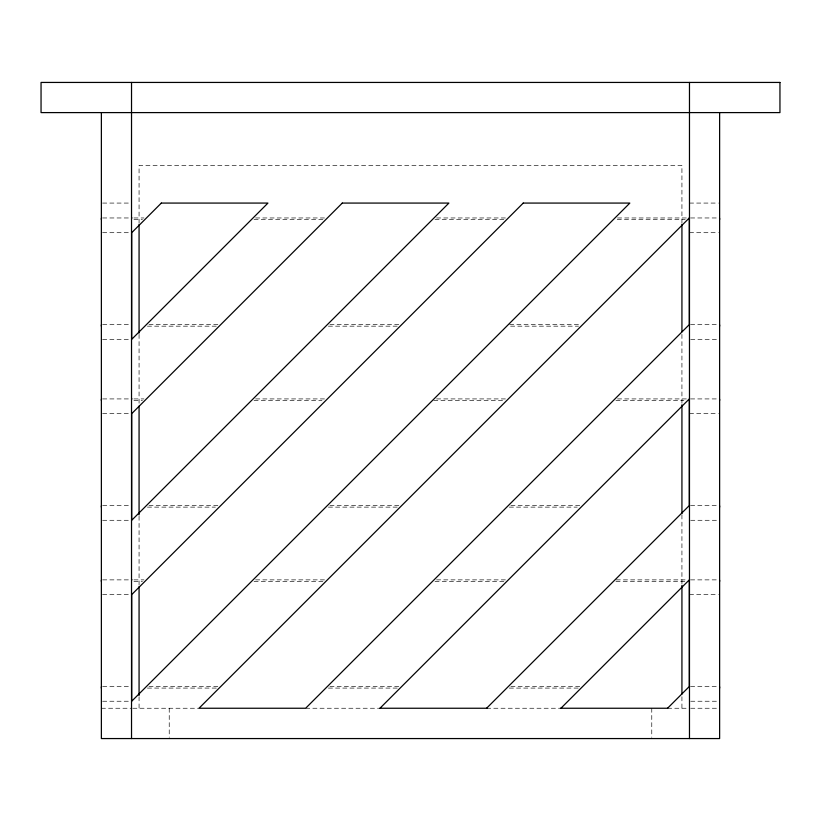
<?xml version="1.0" encoding="UTF-8"?>
<svg xmlns="http://www.w3.org/2000/svg" width="821" height="821" viewBox="0 0 821 821"><rect width="100%" height="100%" fill="white"/><g stroke="black" fill="none" stroke-linecap="round" stroke-linejoin="round"><path stroke-width="0.62" stroke-dasharray="4.11 3.08" d="M102.625 203.074L130.272 203.074M689.476 203.074L718.375 203.074M102.656 217.965L132.674 217.965M133.926 217.965L143.932 217.965M255.629 217.965L324.829 217.965M436.577 217.965L505.777 217.965M617.536 217.965L686.736 217.965M690.564 217.965L718.324 217.965M133.956 219.535L142.444 219.535M254.058 219.535L324.541 219.535M435.007 219.535L505.49 219.535M617.248 219.535L685.166 219.535M102.625 232.702L130.272 232.702M689.476 232.702L718.375 232.702M102.676 324.593L130.436 324.593M149.001 324.593L218.201 324.593M329.95 324.593L399.15 324.593M509.625 324.593L580.108 324.593M690.564 324.593L718.324 324.593M147.431 326.163L216.631 326.163M328.379 326.163L397.58 326.163M510.621 326.163L578.538 326.163M102.625 339.33L131.524 339.33M690.728 339.33L718.375 339.33M102.656 398.924L132.674 398.924M133.926 398.924L143.932 398.924M255.629 398.924L324.829 398.924M436.577 398.924L505.777 398.924M617.536 398.924L686.736 398.924M690.564 398.924L718.324 398.924M133.956 400.494L142.444 400.494M254.058 400.494L321.976 400.494M433.734 400.494L504.217 400.494M615.966 400.494L683.883 400.494M102.625 413.661L130.272 413.661M689.476 413.661L718.375 413.661M102.676 505.551L130.436 505.551M149.001 505.551L218.201 505.551M329.95 505.551L399.15 505.551M510.908 505.551L581.391 505.551M690.564 505.551L718.324 505.551M147.431 507.121L215.348 507.121M328.379 507.121L397.58 507.121M509.338 507.121L577.255 507.121M102.625 520.288L131.524 520.288M690.728 520.288L718.375 520.288M102.656 579.872L132.674 579.872M133.926 579.872L143.932 579.872M255.629 579.872L324.829 579.872M436.577 579.872L505.777 579.872M616.253 579.872L686.736 579.872M690.564 579.872L718.324 579.872M133.956 581.442L142.444 581.442M254.058 581.442L323.258 581.442M435.007 581.442L505.49 581.442M615.966 581.442L685.166 581.442M102.625 594.609L130.272 594.609M689.476 594.609L718.375 594.609M102.676 686.51L130.436 686.51M149.001 686.51L218.201 686.51M329.95 686.51L399.15 686.51M510.908 686.51L581.391 686.51M690.564 686.51L718.324 686.51M147.431 688.08L216.631 688.08M328.379 688.08L397.58 688.08M509.338 688.08L578.538 688.08M102.625 701.237L131.524 701.237M690.728 701.237L718.375 701.237M101.373 708.246L131.524 708.246M132.797 708.246L199.021 708.246M305.648 708.246L378.697 708.246M486.607 708.246L559.655 708.246M667.565 708.246L687.033 708.246M690.728 708.246L719.627 708.246M681.933 222.994L681.933 165.38L139.067 165.38L139.067 222.994M681.933 334.383L681.933 403.522M681.933 514.911L681.933 584.049M681.933 696.721L681.933 708.246M651.771 708.246L651.771 737.299M169.229 708.246L169.229 737.299M139.067 334.383L139.067 403.522M139.067 516.193L139.067 585.332M139.067 696.721L139.067 708.246"/><path stroke-width="1.23" d="M101.373 219.535L101.394 218.263M101.373 326.163L101.394 324.89M101.373 400.494L101.394 399.211M101.373 581.442L101.394 580.17M101.373 507.121L101.394 505.849M101.373 688.08L101.394 686.797M379.979 708.246L689.301 398.924L689.301 505.551L486.607 708.246M560.938 708.246L689.301 579.872L689.301 686.51L667.565 708.246M379.774 708.246L487.325 708.246M560.302 708.246L667.853 708.246M719.607 218.263L719.627 219.535M719.607 324.89L719.627 326.163M719.607 399.211L719.627 400.494M719.607 505.849L719.627 507.121M719.607 580.17L719.627 581.442M719.607 686.797L719.627 688.08M719.627 112.6L719.627 738.561L101.373 738.561L101.373 112.6M689.476 82.439L689.476 738.561M681.933 224.277L681.933 331.828M681.933 404.804L681.933 513.628M681.933 585.332L681.933 694.156M139.067 224.277L139.067 333.1M139.067 406.087L139.067 514.911M139.067 586.615L139.067 695.438M131.524 82.439L131.524 738.561M161.327 203.074L131.699 232.702L131.699 339.33L267.954 203.074L161.327 203.074M342.275 203.074L131.699 413.661L131.699 520.288L448.913 203.074L342.275 203.074M523.234 203.074L131.699 594.609L131.699 701.237L629.861 203.074L523.234 203.074M689.301 217.965L199.021 708.246L305.648 708.246L689.301 324.593L689.301 217.965M779.95 82.439L41.05 82.439L41.05 112.6L779.95 112.6L779.95 82.439"/></g></svg>
